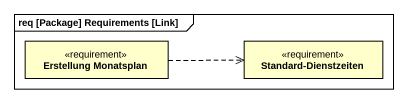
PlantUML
@startuml
mainframe req [Package] Requirements [Link]
hide circle
hide empty members
class "Erstellung Monatsplan" as Erstellung_Monatsplan <<requirement>>
class "Standard-Dienstzeiten" as Standard_Dienstzeiten <<requirement>>
Erstellung_Monatsplan .right.> Standard_Dienstzeiten
@enduml
